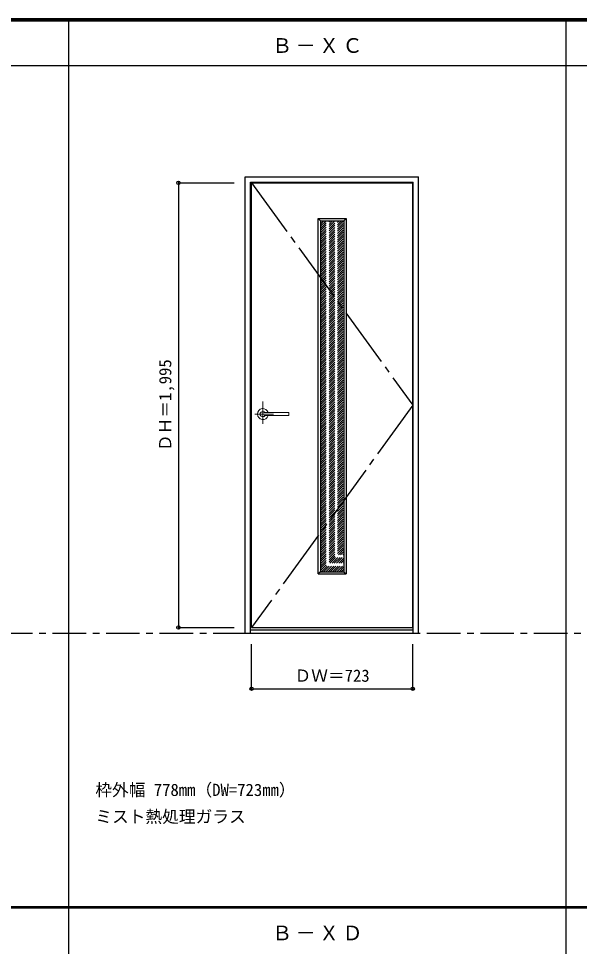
# Model space of a CAD drawing. Units: millimetres, scale not verified. Extents: x -6000 to 5700, y -4307 to 4260.
# Drawn here: x -3483 to -966, y 12 to 4175 of the extents above; entities that cross this region are included whole.
import ezdxf
from ezdxf.enums import TextEntityAlignment as Align

# ---------------------------------------------------------------- set-up
doc = ezdxf.new("R2010")
doc.units = ezdxf.units.MM
doc.header["$LTSCALE"] = 30
doc.header["$PDMODE"] = 32
doc.header["$PDSIZE"] = 15
for name, pattern in [('CHAIN1', [8, 5, -1, 1, -1]), ('CHAIN2', [12, 9, -1, 1, -1]), ('DASHED1', [1.8, 1.2, -0.6])]:
    doc.linetypes.add(name, pattern=pattern)
for name, color, linetype in [('0-1_通り芯', 7, 'CHAIN1'), ('0-2_扉', 7, 'Continuous'), ('0-4_枠', 3, 'Continuous'), ('0-7', 7, 'CHAIN2'), ('0-A_文字', 7, 'Continuous'), ('0-B_寸法', 7, 'Continuous'), ('0-C_ハッチ', 4, 'DASHED1'), ('F-1_枠', 6, 'Continuous')]:
    doc.layers.add(name, color=color, linetype=linetype)
doc.layers.add('0-5_レバー', color=7, linetype='Continuous', lineweight=18)
doc.styles.add('ＭＳ ゴシック', font='')
doc.styles.get('ＭＳ ゴシック').set_extended_font_data('MS Gothic')

msp = doc.modelspace()

# ---------------------------------------------------------------- linework, layer by layer
at = {"layer": '0-1_通り芯'}
msp.add_line((-5490, 1418), (3436.4, 1418), dxfattribs=at)
at = {"layer": '0-2_扉', "color": 3}
for p, q in [((-2436.8, 3438), (-1713.8, 3438)), ((-2436.8, 1443), (-2436.8, 3438)), ((-1713.8, 1443), (-1713.8, 3438)), ((-2127.8, 3268), (-2022.8, 3268)), ((-2022.8, 3268), (-2022.8, 1693)), ((-2436.8, 1443), (-1713.8, 1443))]:
    msp.add_line(p, q, dxfattribs=at)
at = {"layer": '0-2_扉'}
for p, q in [((-2137.8, 3278), (-2127.8, 3268)), ((-2137.8, 3278), (-2012.8, 3278)), ((-2137.8, 1683), (-2137.8, 3278)), ((-2012.8, 3278), (-2022.8, 3268)), ((-2012.8, 3278), (-2012.8, 1683)), ((-2127.8, 1693), (-2137.8, 1683)), ((-2137.8, 1683), (-2012.8, 1683)), ((-2022.8, 1693), (-2012.8, 1683))]:
    msp.add_line(p, q, dxfattribs=at)
at = {"layer": '0-2_扉', "color": 3}
msp.add_lwpolyline([(-2127.8, 3268), (-2127.8, 1693), (-2022.8, 1693)], dxfattribs=at)
at = {"layer": '0-4_枠'}
for p, q in [((-2465.8, 3465), (-1687.8, 3465)), ((-2465.8, 1418), (-2465.8, 3465)), ((-1687.8, 1418), (-1687.8, 3465)), ((-2441.8, 3441), (-1711.8, 3441)), ((-2441.8, 1418), (-2441.8, 3441)), ((-1711.8, 1418), (-1711.8, 3441)), ((-2465.8, 1418), (-1687.8, 1418)), ((-2441.8, 1433), (-1711.8, 1433))]:
    msp.add_line(p, q, dxfattribs=at)
at = {"layer": '0-5_レバー', "color": 4, "linetype": 'CHAIN1'}
for p, q in [((-2386.3, 2456.96), (-2386.3, 2357.11)), ((-2339.5, 2400.5), (-2422.52, 2400.5))]:
    msp.add_line(p, q, dxfattribs=at)
at = {"layer": '0-5_レバー'}
for q in [(-2269.3, 2405.99), (-2269.3, 2395)]:
    msp.add_line((-2269.3, 2400.5), q, dxfattribs=at)
for points in [[(-2376.34, 2407.49), (-2377.11, 2408.28), (-2379.08, 2409.65), (-2381.32, 2410.66), (-2383.76, 2411.29), (-2386.3, 2411.5), (-2388.84, 2411.29), (-2391.27, 2410.66), (-2393.52, 2409.65), (-2395.49, 2408.28), (-2397.11, 2406.61), (-2398.31, 2404.71), (-2399.05, 2402.65), (-2399.3, 2400.5), (-2399.05, 2398.35), (-2398.31, 2396.29), (-2397.11, 2394.39), (-2395.49, 2392.72), (-2393.52, 2391.35), (-2391.27, 2390.34), (-2388.84, 2389.71), (-2386.3, 2389.5), (-2383.76, 2389.71), (-2381.32, 2390.34), (-2379.08, 2391.35), (-2377.11, 2392.72), (-2376.34, 2393.51)], [(-2270.8, 2407.5), (-2280.53, 2407.5), (-2290.71, 2407.5), (-2300.31, 2407.5), (-2309.3, 2407.5), (-2317.71, 2407.5), (-2325.52, 2407.5), (-2332.34, 2407.5), (-2338.64, 2407.5), (-2344.4, 2407.5), (-2349.65, 2407.5), (-2354.44, 2407.5), (-2359.09, 2407.5), (-2363.3, 2407.5), (-2367.05, 2407.5), (-2369.05, 2407.5), (-2370.9, 2407.5), (-2372.91, 2407.49), (-2375.32, 2407.49), (-2376.81, 2407.49), (-2378.35, 2407.49), (-2379.87, 2407.49), (-2380.97, 2407.49), (-2381.43, 2407.49), (-2381.43, 2407.48)], [(-2381.28, 2393.51), (-2381.15, 2393.51), (-2380.71, 2393.51), (-2379.99, 2393.51), (-2378.97, 2393.51), (-2377.71, 2393.51), (-2376.36, 2393.51), (-2373.5, 2393.51), (-2370.52, 2393.5), (-2367.5, 2393.5), (-2364.46, 2393.5), (-2361.39, 2393.5), (-2358.31, 2393.5), (-2354.31, 2393.5), (-2349.9, 2393.5), (-2344.93, 2393.5), (-2339.4, 2393.5), (-2333.31, 2393.5), (-2326.66, 2393.5), (-2319.45, 2393.5), (-2310.86, 2393.5), (-2301.6, 2393.5), (-2291.66, 2393.5), (-2281.05, 2393.5), (-2270.8, 2393.5)], [(-2270.8, 2407.5), (-2279.88, 2407.5), (-2280.28, 2407.5)]]:
    msp.add_lwpolyline(points, dxfattribs=at)
for centre, radius, start, end in [((-2386.3, 2400.5), 24.55, 16.59952, 343.36736), ((-2270.8, 2406), 1.5, 0.00847, 89.9163), ((-2270.8, 2406), 1.5, 360, 90.17419), ((-2270.8, 2395), 1.5, 270.16419, 0), ((-2270.8, 2395), 1.5, 269.91059, 359.99153)]:
    msp.add_arc(centre, radius, start, end, dxfattribs=at)
at = {"layer": '0-7'}
for p, q in [((-2436.8, 3438), (-1713.8, 2440.5)), ((-1713.8, 2440.5), (-2436.8, 1443))]:
    msp.add_line(p, q, dxfattribs=at)
at = {"layer": '0-B_寸法', "color": 4}
for p, q in [((-2765.8, 3438), (-2515.8, 3438)), ((-2765.8, 3438), (-2765.8, 1443)), ((-2765.8, 1443), (-2515.8, 1443)), ((-2436.8, 1168), (-2436.8, 1368)), ((-1713.8, 1168), (-1713.8, 1368)), ((-2436.8, 1168), (-1713.8, 1168))]:
    msp.add_line(p, q, dxfattribs=at)
at = {"layer": '0-B_寸法'}
for p in [(-2765.8, 3438), (-2765.8, 1443), (-2436.8, 1168), (-1713.8, 1168)]:
    msp.add_point(p, dxfattribs=at)
at = {"layer": '0-C_ハッチ'}
for p, q in [((-2127.8, 3164), (-2023.8, 3268)), ((-2127.8, 3173.9), (-2033.7, 3268)), ((-2127.8, 3183.8), (-2043.6, 3268)), ((-2127.8, 3193.7), (-2053.5, 3268)), ((-2127.8, 3203.6), (-2063.4, 3268)), ((-2127.8, 3213.5), (-2073.3, 3268)), ((-2127.8, 3223.4), (-2083.2, 3268)), ((-2127.8, 3233.3), (-2093.1, 3268)), ((-2127.8, 3243.2), (-2102.99, 3268)), ((-2127.8, 3253.1), (-2112.89, 3268)), ((-2127.8, 3263), (-2122.79, 3268)), ((-2127.8, 3154.1), (-2022.8, 3259.1)), ((-2127.8, 3144.2), (-2022.8, 3249.2)), ((-2127.8, 3134.3), (-2022.8, 3239.3)), ((-2127.8, 3124.4), (-2022.8, 3229.4)), ((-2127.8, 3114.5), (-2022.8, 3219.5)), ((-2127.8, 3104.6), (-2022.8, 3209.6)), ((-2127.8, 3094.7), (-2022.8, 3199.7)), ((-2127.8, 3084.8), (-2022.8, 3189.8)), ((-2127.8, 3074.9), (-2022.8, 3179.9)), ((-2127.8, 3065.01), (-2022.8, 3170)), ((-2127.8, 3055.11), (-2022.8, 3160.11)), ((-2127.8, 3045.21), (-2022.8, 3150.21)), ((-2127.8, 3035.31), (-2022.8, 3140.31)), ((-2127.8, 3025.41), (-2022.8, 3130.41)), ((-2127.8, 3015.51), (-2022.8, 3120.51)), ((-2127.8, 3005.61), (-2022.8, 3110.61)), ((-2127.8, 2995.71), (-2022.8, 3100.71)), ((-2127.8, 2985.81), (-2022.8, 3090.81)), ((-2127.8, 2975.91), (-2022.8, 3080.91)), ((-2127.8, 2966.01), (-2022.8, 3071.01)), ((-2127.8, 2956.11), (-2022.8, 3061.11)), ((-2127.8, 2946.21), (-2022.8, 3051.21)), ((-2127.8, 2936.31), (-2022.8, 3041.31)), ((-2127.8, 2926.41), (-2022.8, 3031.41)), ((-2127.8, 2916.51), (-2022.8, 3021.51)), ((-2127.8, 2906.61), (-2022.8, 3011.61)), ((-2127.8, 2896.71), (-2022.8, 3001.71)), ((-2127.8, 2886.81), (-2022.8, 2991.81)), ((-2127.8, 2876.91), (-2022.8, 2981.91)), ((-2127.8, 2867.02), (-2022.8, 2972.02)), ((-2127.8, 2857.12), (-2022.8, 2962.12)), ((-2127.8, 2847.22), (-2022.8, 2952.22)), ((-2127.8, 2837.32), (-2022.8, 2942.32)), ((-2127.8, 2827.42), (-2022.8, 2932.42)), ((-2127.8, 2817.52), (-2022.8, 2922.52)), ((-2127.8, 2807.62), (-2022.8, 2912.62)), ((-2127.8, 2797.72), (-2022.8, 2902.72)), ((-2127.8, 2787.82), (-2022.8, 2892.82)), ((-2127.8, 2777.92), (-2022.8, 2882.92)), ((-2127.8, 2768.02), (-2022.8, 2873.02)), ((-2127.8, 2758.12), (-2022.8, 2863.12)), ((-2127.8, 2748.22), (-2022.8, 2853.22)), ((-2127.8, 2738.32), (-2022.8, 2843.32)), ((-2127.8, 2728.42), (-2022.8, 2833.42)), ((-2127.8, 2718.52), (-2022.8, 2823.52)), ((-2127.8, 2708.62), (-2022.8, 2813.62)), ((-2127.8, 2698.72), (-2022.8, 2803.72)), ((-2127.8, 2688.82), (-2022.8, 2793.82)), ((-2127.8, 2678.92), (-2022.8, 2783.92)), ((-2127.8, 2669.03), (-2022.8, 2774.03)), ((-2127.8, 2659.13), (-2022.8, 2764.13)), ((-2127.8, 2649.23), (-2022.8, 2754.23)), ((-2127.8, 2639.33), (-2022.8, 2744.33)), ((-2127.8, 2629.43), (-2022.8, 2734.43)), ((-2127.8, 2619.53), (-2022.8, 2724.53)), ((-2127.8, 2609.63), (-2022.8, 2714.63)), ((-2127.8, 2599.73), (-2022.8, 2704.73)), ((-2127.8, 2589.83), (-2022.8, 2694.83)), ((-2127.8, 2579.93), (-2022.8, 2684.93)), ((-2127.8, 2570.03), (-2022.8, 2675.03)), ((-2127.8, 2560.13), (-2022.8, 2665.13)), ((-2127.8, 2550.23), (-2022.8, 2655.23)), ((-2127.8, 2540.33), (-2022.8, 2645.33)), ((-2127.8, 2530.43), (-2022.8, 2635.43)), ((-2127.8, 2520.53), (-2022.8, 2625.53)), ((-2127.8, 2510.63), (-2022.8, 2615.63)), ((-2127.8, 2500.73), (-2022.8, 2605.73)), ((-2127.8, 2490.83), (-2022.8, 2595.83)), ((-2127.8, 2480.94), (-2022.8, 2585.93)), ((-2127.8, 2471.04), (-2022.8, 2576.04)), ((-2127.8, 2461.14), (-2022.8, 2566.14)), ((-2127.8, 2451.24), (-2022.8, 2556.24)), ((-2127.8, 2441.34), (-2022.8, 2546.34)), ((-2127.8, 2431.44), (-2022.8, 2536.44)), ((-2127.8, 2421.54), (-2022.8, 2526.54)), ((-2127.8, 2411.64), (-2022.8, 2516.64)), ((-2127.8, 2401.74), (-2022.8, 2506.74)), ((-2127.8, 2391.84), (-2022.8, 2496.84)), ((-2127.8, 2381.94), (-2022.8, 2486.94)), ((-2127.8, 2372.04), (-2022.8, 2477.04)), ((-2127.8, 2362.14), (-2022.8, 2467.14)), ((-2127.8, 2352.24), (-2022.8, 2457.24)), ((-2127.8, 2342.34), (-2022.8, 2447.34)), ((-2127.8, 2332.44), (-2022.8, 2437.44)), ((-2127.8, 2322.54), (-2022.8, 2427.54)), ((-2127.8, 2312.64), (-2022.8, 2417.64)), ((-2127.8, 2302.74), (-2022.8, 2407.74)), ((-2127.8, 2292.84), (-2022.8, 2397.84)), ((-2127.8, 2282.95), (-2022.8, 2387.94)), ((-2127.8, 2273.05), (-2022.8, 2378.05)), ((-2127.8, 2263.15), (-2022.8, 2368.15)), ((-2127.8, 2253.25), (-2022.8, 2358.25)), ((-2127.8, 2243.35), (-2022.8, 2348.35)), ((-2127.8, 2233.45), (-2022.8, 2338.45)), ((-2127.8, 2223.55), (-2022.8, 2328.55)), ((-2127.8, 2213.65), (-2022.8, 2318.65)), ((-2127.8, 2203.75), (-2022.8, 2308.75)), ((-2127.8, 2193.85), (-2022.8, 2298.85)), ((-2127.8, 2183.95), (-2022.8, 2288.95)), ((-2127.8, 2174.05), (-2022.8, 2279.05)), ((-2127.8, 2164.15), (-2022.8, 2269.15)), ((-2127.8, 2154.25), (-2022.8, 2259.25)), ((-2127.8, 2144.35), (-2022.8, 2249.35)), ((-2127.8, 2134.45), (-2022.8, 2239.45)), ((-2127.8, 2124.55), (-2022.8, 2229.55)), ((-2127.8, 2114.65), (-2022.8, 2219.65)), ((-2127.8, 2104.75), (-2022.8, 2209.75)), ((-2127.8, 2094.85), (-2022.8, 2199.85)), ((-2127.8, 2084.96), (-2022.8, 2189.95)), ((-2127.8, 2075.06), (-2022.8, 2180.06)), ((-2127.8, 2065.16), (-2022.8, 2170.16)), ((-2127.8, 2055.26), (-2022.8, 2160.26)), ((-2127.8, 2045.36), (-2022.8, 2150.36)), ((-2127.8, 2035.46), (-2022.8, 2140.46)), ((-2127.8, 2025.56), (-2022.8, 2130.56)), ((-2127.8, 2015.66), (-2022.8, 2120.66)), ((-2127.8, 2005.76), (-2022.8, 2110.76)), ((-2127.8, 1995.86), (-2022.8, 2100.86)), ((-2127.8, 1985.96), (-2022.8, 2090.96)), ((-2127.8, 1976.06), (-2022.8, 2081.06)), ((-2127.8, 1966.16), (-2022.8, 2071.16)), ((-2127.8, 1956.26), (-2022.8, 2061.26)), ((-2127.8, 1946.36), (-2022.8, 2051.36)), ((-2127.8, 1936.46), (-2022.8, 2041.46)), ((-2127.8, 1926.56), (-2022.8, 2031.56)), ((-2127.8, 1916.66), (-2022.8, 2021.66)), ((-2127.8, 1906.76), (-2022.8, 2011.76)), ((-2127.8, 1896.86), (-2022.8, 2001.86)), ((-2127.8, 1886.97), (-2022.8, 1991.97)), ((-2127.8, 1877.07), (-2022.8, 1982.07)), ((-2127.8, 1867.17), (-2022.8, 1972.17)), ((-2127.8, 1857.27), (-2022.8, 1962.27)), ((-2127.8, 1847.37), (-2022.8, 1952.37)), ((-2127.8, 1837.47), (-2022.8, 1942.47)), ((-2127.8, 1827.57), (-2022.8, 1932.57)), ((-2127.8, 1817.67), (-2022.8, 1922.67)), ((-2127.8, 1807.77), (-2022.8, 1912.77)), ((-2127.8, 1797.87), (-2022.8, 1902.87)), ((-2127.8, 1787.97), (-2022.8, 1892.97)), ((-2127.8, 1778.07), (-2022.8, 1883.07)), ((-2127.8, 1768.17), (-2022.8, 1873.17)), ((-2127.8, 1758.27), (-2022.8, 1863.27)), ((-2127.8, 1748.37), (-2022.8, 1853.37)), ((-2127.8, 1738.47), (-2022.8, 1843.47)), ((-2127.8, 1728.57), (-2022.8, 1833.57)), ((-2127.8, 1718.67), (-2022.8, 1823.67)), ((-2127.8, 1708.77), (-2022.8, 1813.77)), ((-2127.8, 1698.87), (-2022.8, 1803.87)), ((-2123.77, 1693), (-2022.8, 1793.98)), ((-2113.87, 1693), (-2022.8, 1784.08)), ((-2103.98, 1693), (-2022.8, 1774.18)), ((-2094.08, 1693), (-2022.8, 1764.28)), ((-2084.18, 1693), (-2022.8, 1754.38)), ((-2074.28, 1693), (-2022.8, 1744.48)), ((-2064.38, 1693), (-2022.8, 1734.58)), ((-2054.48, 1693), (-2022.8, 1724.68)), ((-2044.58, 1693), (-2022.8, 1714.78)), ((-2034.68, 1693), (-2022.8, 1704.88))]:
    msp.add_line(p, q, dxfattribs=at)
at = {"layer": 'F-1_枠'}
for p, q in [((-6000, 4175), (5700, 4175)), ((-6000, 4170), (5700, 4170)), ((-6000, 4165), (5700, 4165)), ((-3258.4, 4175), (-3258.4, -3790)), ((-1026.8, 4175), (-1026.8, -3790)), ((-6000, 3965), (5700, 3965)), ((-6000, 190.5), (5700, 190.5)), ((-6000, 187.5), (5700, 187.5)), ((-6000, 184.5), (5700, 184.5))]:
    msp.add_line(p, q, dxfattribs=at)

# ---------------------------------------------------------------- texts
at = {"layer": '0-A_文字', "style": 'ＭＳ ゴシック'}
for s, p in [('枠外幅 778mm（DW=723mm）', (-3138.4, 670.5)), ('ミスト熱処理ガラス', (-3138.4, 550.5))]:
    msp.add_text(s, height=54.99, dxfattribs=at).set_placement(p, align=Align.BOTTOM_LEFT)
at = {"layer": '0-A_文字', "char_height": 65.98, "attachment_point": 7, "style": 'ＭＳ ゴシック'}
for s, insert in [('\\T1.17;Ｂ－ＸＣ', (-2345.1, 4020)), ('\\T1.17;Ｂ－ＸＤ', (-2345.1, 39.5))]:
    msp.add_mtext(s, dxfattribs=dict(at, insert=insert))
at = {"layer": '0-B_寸法', "style": 'ＭＳ ゴシック'}
msp.add_text('ＤＨ＝1,995', height=54.99, rotation=90, dxfattribs=at).set_placement((-2780.8, 2234.25), align=Align.BOTTOM_LEFT)
msp.add_text('ＤＷ＝723', height=54.99, dxfattribs=at).set_placement((-2244.55, 1183), align=Align.BOTTOM_LEFT)

doc.saveas('drawing.dxf')
